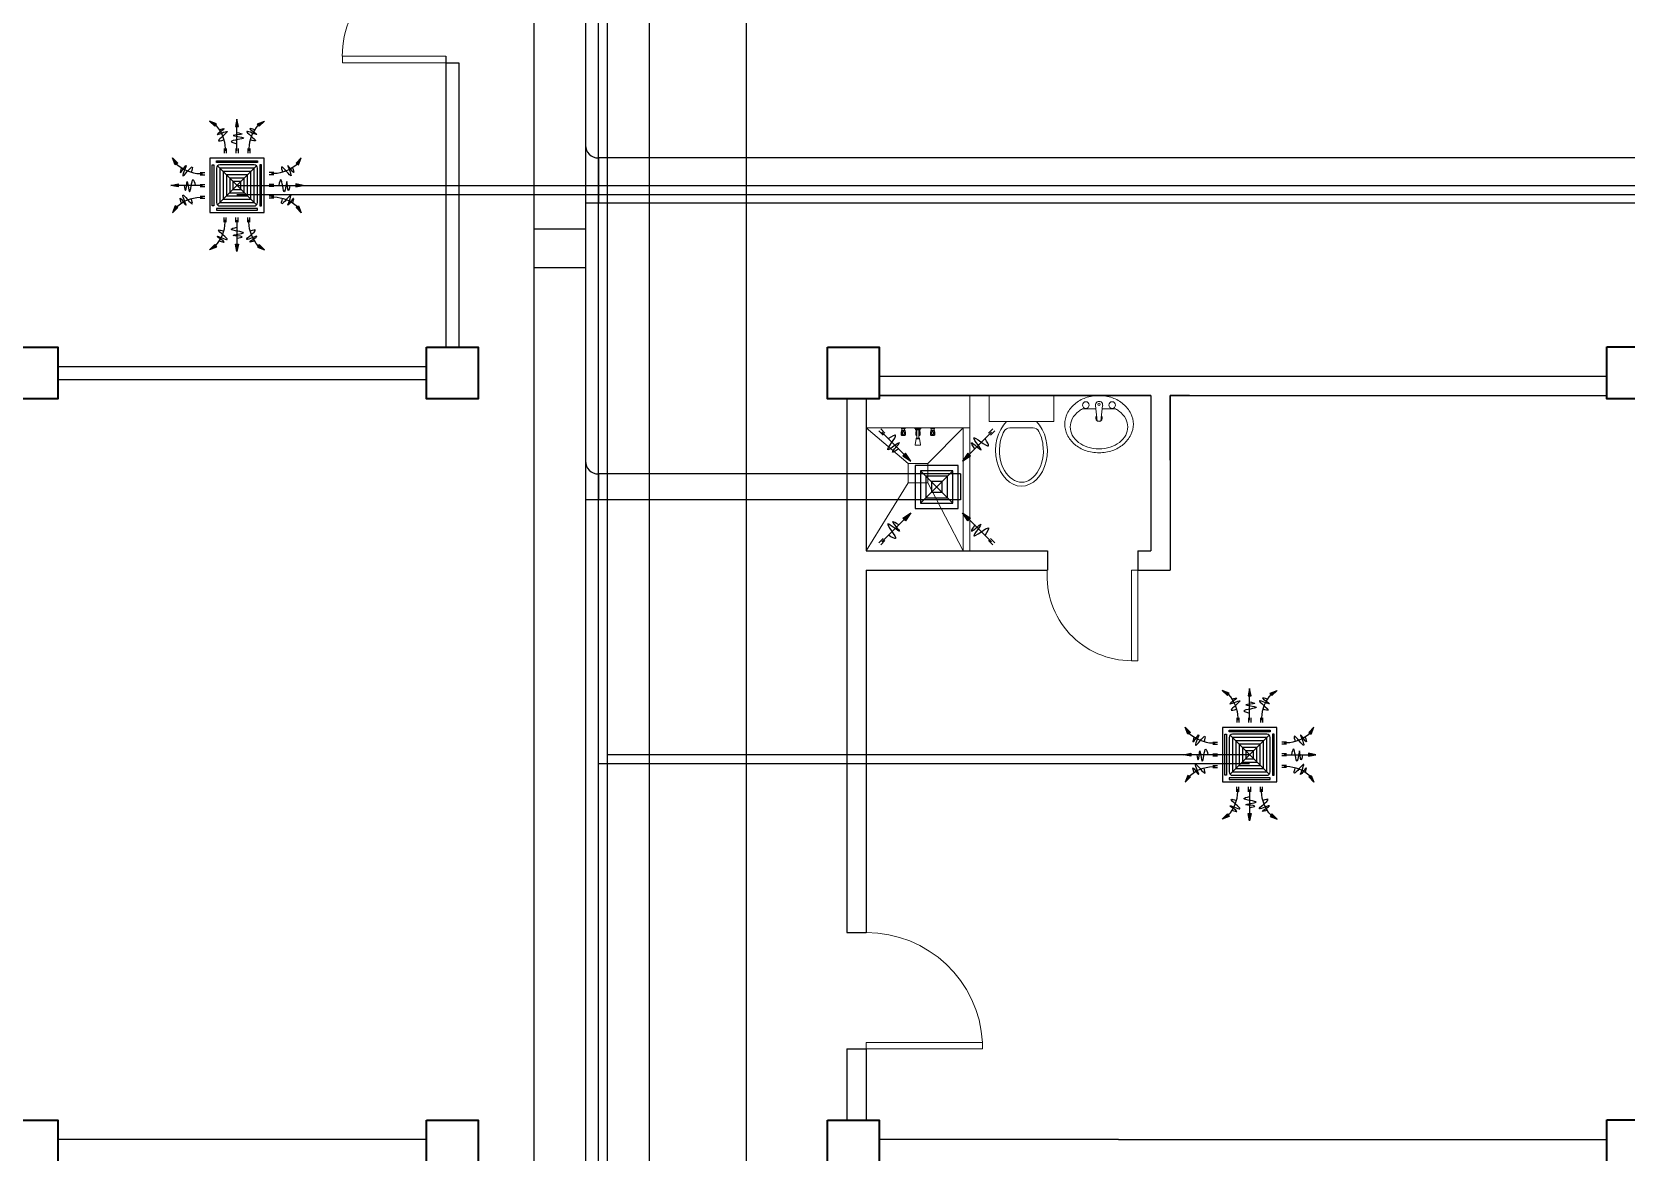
# Model space of a CAD drawing. Header units: millimetres. Extents: x 103 to 228, y 86 to 129.
# Drawn here: x 116.95 to 129.27, y 109.16 to 117.82 of the extents above; entities that cross this region are included whole.
import ezdxf

# ---------------------------------------------------------------- set-up
doc = ezdxf.new("R2010")
doc.units = ezdxf.units.MM
for name, color, linetype in [('ahu line', 150, 'Continuous'), ('AIR', 7, 'Continuous'), ('AIR-00', 8, 'Continuous'), ('AIR-01', 105, 'Continuous'), ('AIR-02', 2, 'Continuous'), ('AIR-03', 30, 'Continuous'), ('AIR-04', 40, 'Continuous'), ('exhaust', 130, 'Continuous'), ('fcu line', 3, 'Continuous'), ('fcu return', 240, 'Continuous')]:
    doc.layers.add(name, color=color, linetype=linetype)

# ---------------------------------------------------------------- blocks, each defined once
blk = doc.blocks.new('FCU-13000P (CASSETTE SPLIT)')
at = {"layer": 'AIR-00', "ltscale": 3}
for p, q in [((0, 0.523), (0, 1)), ((-0.193, 0.558), (-0.193, 0.487)), ((-0.162, 0.558), (-0.162, 0.487)), ((-0.016, 0.558), (-0.016, 0.487)), ((0.016, 0.558), (0.016, 0.487)), ((0.162, 0.558), (0.162, 0.487)), ((0.193, 0.558), (0.193, 0.487)), ((-0.523, 0), (-1, 0)), ((-0.558, 0.193), (-0.487, 0.193)), ((-0.558, 0.162), (-0.487, 0.162)), ((-0.558, 0.016), (-0.487, 0.016)), ((0.558, 0.193), (0.487, 0.193)), ((0.558, 0.162), (0.487, 0.162)), ((0.558, 0.016), (0.487, 0.016)), ((0.523, 0), (1, 0)), ((-0.558, -0.016), (-0.487, -0.016)), ((-0.558, -0.162), (-0.487, -0.162)), ((-0.558, -0.193), (-0.487, -0.193)), ((0.558, -0.016), (0.487, -0.016)), ((0.558, -0.162), (0.487, -0.162)), ((0.558, -0.193), (0.487, -0.193)), ((-0.193, -0.558), (-0.193, -0.487)), ((-0.162, -0.558), (-0.162, -0.487)), ((-0.016, -0.558), (-0.016, -0.487)), ((0, -0.523), (0, -1)), ((0.016, -0.558), (0.016, -0.487)), ((0.162, -0.558), (0.162, -0.487)), ((0.193, -0.558), (0.193, -0.487))]:
    blk.add_line(p, q, dxfattribs=at)
at = {"layer": 'AIR-00'}
for p, q in [((0.295, -0.295), (-0.295, 0.295)), ((0.295, 0.295), (-0.295, -0.295))]:
    blk.add_line(p, q, dxfattribs=at)
at = {"layer": 'AIR-00', "ltscale": 3}
for points in [[(-0.335, 0.895), (-0.311, 0.932), (-0.416, 0.973)], [(-0.022, 0.89), (0.022, 0.89), (0, 1)], [(0.335, 0.895), (0.311, 0.932), (0.416, 0.973)], [(-0.895, 0.335), (-0.932, 0.311), (-0.973, 0.416)], [(0.895, 0.335), (0.932, 0.311), (0.973, 0.416)], [(-0.89, 0.022), (-0.89, -0.022), (-1, 0)], [(0.89, 0.022), (0.89, -0.022), (1, 0)], [(-0.895, -0.335), (-0.932, -0.311), (-0.973, -0.416)], [(0.895, -0.335), (0.932, -0.311), (0.973, -0.416)], [(-0.335, -0.895), (-0.311, -0.932), (-0.416, -0.973)], [(-0.022, -0.89), (0.022, -0.89), (0, -1)], [(0.335, -0.895), (0.311, -0.932), (0.416, -0.973)]]:
    blk.add_lwpolyline(points, close=True, dxfattribs=at)
at = {"layer": 'AIR-00'}
for points in [[(-0.323, 0.914, -0.171809), (-0.178, 0.558), (-0.178, 0.522)], [(0.323, 0.914, 0.171809), (0.178, 0.558), (0.178, 0.522)], [(-0.914, 0.323, 0.171809), (-0.558, 0.178), (-0.522, 0.178)], [(0.914, 0.323, -0.171809), (0.558, 0.178), (0.522, 0.178)], [(-0.914, -0.323, -0.171809), (-0.558, -0.178), (-0.522, -0.178)], [(0.914, -0.323, 0.171809), (0.558, -0.178), (0.522, -0.178)], [(-0.323, -0.914, 0.171809), (-0.178, -0.558), (-0.178, -0.522)], [(0.323, -0.914, -0.171809), (0.178, -0.558), (0.178, -0.522)]]:
    blk.add_lwpolyline(points, format="xyb", dxfattribs=at)
for points in [[(-0.26, -0.26), (0.26, -0.26), (0.26, 0.26), (-0.26, 0.26)], [(-0.21, -0.21), (0.21, -0.21), (0.21, 0.21), (-0.21, 0.21)], [(-0.16, -0.16), (0.16, -0.16), (0.16, 0.16), (-0.16, 0.16)], [(-0.11, -0.11), (0.11, -0.11), (0.11, 0.11), (-0.11, 0.11)], [(-0.06, -0.06), (0.06, -0.06), (0.06, 0.06), (-0.06, 0.06)]]:
    blk.add_lwpolyline(points, close=True, dxfattribs=at)
at = {"layer": 'AIR-00', "ltscale": 3}
for points in [[(-0.268, 0.84), (-0.231, 0.852), (-0.134, 0.882), (-0.422, 0.704), (0.005, 0.903), (-0.358, 0.645), (-0.239, 0.678), (-0.199, 0.69)], [(0.268, 0.84), (0.231, 0.852), (0.134, 0.882), (0.422, 0.704), (-0.005, 0.903), (0.358, 0.645), (0.239, 0.678), (0.199, 0.69)], [(-0.84, 0.268), (-0.852, 0.231), (-0.882, 0.134), (-0.704, 0.422), (-0.903, -0.005), (-0.645, 0.358), (-0.678, 0.239), (-0.69, 0.199)], [(0.84, 0.268), (0.852, 0.231), (0.882, 0.134), (0.704, 0.422), (0.903, -0.005), (0.645, 0.358), (0.678, 0.239), (0.69, 0.199)], [(-0.84, -0.268), (-0.852, -0.231), (-0.882, -0.134), (-0.704, -0.422), (-0.903, 0.005), (-0.645, -0.358), (-0.678, -0.239), (-0.69, -0.199)], [(0.84, -0.268), (0.852, -0.231), (0.882, -0.134), (0.704, -0.422), (0.903, 0.005), (0.645, -0.358), (0.678, -0.239), (0.69, -0.199)], [(-0.268, -0.84), (-0.231, -0.852), (-0.134, -0.882), (-0.422, -0.704), (0.005, -0.903), (-0.358, -0.645), (-0.239, -0.678), (-0.199, -0.69)], [(0.268, -0.84), (0.231, -0.852), (0.134, -0.882), (0.422, -0.704), (-0.005, -0.903), (0.358, -0.645), (0.239, -0.678), (0.199, -0.69)]]:
    blk.add_open_spline(points, degree=3, knots=[0.0032834, 0.0032834, 0.0032834, 0.0032834, 0.0712567, 0.1924075, 0.3347111, 0.5062145, 0.5813292, 0.5813292, 0.5813292, 0.5813292], dxfattribs=at)
for points in [[(0, 0.8), (0.077, 0.776), (-0.058, 0.755), (0.098, 0.718), (-0.087, 0.663), (0, 0.631)], [(-0.8, 0), (-0.776, -0.077), (-0.755, 0.058), (-0.718, -0.098), (-0.663, 0.087), (-0.631, 0)], [(0.8, 0), (0.776, -0.077), (0.755, 0.058), (0.718, -0.098), (0.663, 0.087), (0.631, 0)], [(0, -0.8), (0.077, -0.776), (-0.058, -0.755), (0.098, -0.718), (-0.087, -0.663), (0, -0.631)]]:
    blk.add_spline(points, degree=3, dxfattribs=at)
for points in [[(-0.416, 0.973), (-0.335, 0.895), (-0.311, 0.932)], [(0, 1), (-0.022, 0.89), (0.022, 0.89)], [(0.416, 0.973), (0.335, 0.895), (0.311, 0.932)], [(-0.973, 0.416), (-0.895, 0.335), (-0.932, 0.311)], [(0.973, 0.416), (0.895, 0.335), (0.932, 0.311)], [(-1, 0), (-0.89, 0.022), (-0.89, -0.022)], [(1, 0), (0.89, 0.022), (0.89, -0.022)], [(-0.973, -0.416), (-0.895, -0.335), (-0.932, -0.311)], [(0.973, -0.416), (0.895, -0.335), (0.932, -0.311)], [(-0.416, -0.973), (-0.335, -0.895), (-0.311, -0.932)], [(0, -1), (-0.022, -0.89), (0.022, -0.89)], [(0.416, -0.973), (0.335, -0.895), (0.311, -0.932)]]:
    blk.add_solid(points, dxfattribs=at)
at = {"layer": 'AIR-01'}
for points in [[(-0.373, 0.31), (-0.348, 0.31), (-0.348, -0.31), (-0.373, -0.31)], [(-0.31, 0.372), (0.31, 0.372), (0.31, 0.348), (-0.31, 0.348)], [(0.372, 0.31), (0.348, 0.31), (0.348, -0.31), (0.372, -0.31)], [(-0.31, -0.373), (0.31, -0.373), (0.31, -0.348), (-0.31, -0.348)]]:
    blk.add_lwpolyline(points, close=True, dxfattribs=at)
at = {"layer": 'AIR-02'}
blk.add_lwpolyline([(-0.26, -0.31), (0.26, -0.31, 0.414214), (0.31, -0.26), (0.31, 0.26, 0.414214), (0.26, 0.31), (-0.26, 0.31, 0.414214), (-0.31, 0.26), (-0.31, -0.26, 0.414214)], format="xyb", close=True, dxfattribs=at)
at = {"layer": 'AIR-04'}
blk.add_lwpolyline([(-0.41, -0.41), (0.41, -0.41), (0.41, 0.41), (-0.41, 0.41)], close=True, dxfattribs=at)
blk = doc.blocks.new('GRILL-C-IN')
at = {"layer": 'AIR-00', "ltscale": 3}
for p, q in [((-0.623, 0.601), (-0.674, 0.651)), ((-0.601, 0.623), (-0.651, 0.674)), ((-0.637, 0.637), (-0.3, 0.3)), ((0.637, 0.637), (0.3, 0.3)), ((0.601, 0.623), (0.651, 0.674)), ((0.623, 0.601), (0.674, 0.651)), ((-0.637, -0.637), (-0.3, -0.3)), ((0.637, -0.637), (0.3, -0.3)), ((-0.623, -0.601), (-0.674, -0.651)), ((-0.601, -0.623), (-0.651, -0.674)), ((0.601, -0.623), (0.651, -0.674)), ((0.623, -0.601), (0.674, -0.651))]:
    blk.add_line(p, q, dxfattribs=at)
at = {"layer": 'AIR-00', "color": 50}
for p, q in [((-0.188, 0.187), (0.187, -0.188)), ((0.187, 0.187), (-0.188, -0.188))]:
    blk.add_line(p, q, dxfattribs=at)
at = {"layer": 'AIR-00', "ltscale": 3}
for points in [[(-0.362, 0.393), (-0.393, 0.362), (-0.3, 0.3)], [(0.393, 0.362), (0.362, 0.393), (0.3, 0.3)], [(-0.362, -0.393), (-0.393, -0.362), (-0.3, -0.3)], [(0.393, -0.362), (0.362, -0.393), (0.3, -0.3)]]:
    blk.add_lwpolyline(points, close=True, dxfattribs=at)
at = {"layer": 'AIR-00', "color": 50}
for points in [[(-0.188, -0.188), (0.187, -0.188), (0.187, 0.187), (-0.188, 0.187)], [(-0.125, -0.125), (0.125, -0.125), (0.125, 0.125), (-0.125, 0.125)], [(-0.062, -0.062), (0.062, -0.062), (0.062, 0.062), (-0.062, 0.062)]]:
    blk.add_lwpolyline(points, close=True, dxfattribs=at)
at = {"layer": 'AIR-00', "ltscale": 3}
for points in [[(-0.441, 0.441), (-0.512, 0.404), (-0.432, 0.514), (-0.568, 0.43), (-0.477, 0.6), (-0.561, 0.561)], [(0.441, 0.441), (0.404, 0.512), (0.514, 0.432), (0.43, 0.568), (0.6, 0.477), (0.561, 0.561)], [(-0.441, -0.441), (-0.512, -0.404), (-0.432, -0.514), (-0.568, -0.43), (-0.477, -0.6), (-0.561, -0.561)], [(0.441, -0.441), (0.404, -0.512), (0.514, -0.432), (0.43, -0.568), (0.6, -0.477), (0.561, -0.561)]]:
    blk.add_spline(points, degree=3, dxfattribs=at)
for points in [[(-0.3, 0.3), (-0.362, 0.393), (-0.393, 0.362)], [(0.3, 0.3), (0.393, 0.362), (0.362, 0.393)], [(-0.3, -0.3), (-0.362, -0.393), (-0.393, -0.362)], [(0.3, -0.3), (0.393, -0.362), (0.362, -0.393)]]:
    blk.add_solid(points, dxfattribs=at)
at = {"layer": 'AIR-03', "color": 6}
blk.add_lwpolyline([(-0.25, -0.25), (0.25, -0.25), (0.25, 0.25), (-0.25, 0.25)], close=True, dxfattribs=at)

msp = doc.modelspace()

# ---------------------------------------------------------------- linework, layer by layer
at = {"color": 8, "lineweight": 25}
for p, q in [((120.15, 117.632), (120.15, 115.382)), ((120.15, 117.582), (120.25, 117.582)), ((120.25, 117.582), (120.25, 115.382)), ((117.15, 115.232), (120, 115.232)), ((117.15, 115.132), (120, 115.132)), ((120, 109.257), (117.15, 109.257))]:
    msp.add_line(p, q, dxfattribs=at)
at = {"color": 8, "linetype": 'ByBlock', "lineweight": 25}
for p, q in [((123.5, 115.158), (129.125, 115.158)), ((123.5, 115.008), (125.6, 115.008)), ((125.6, 115.008), (123.5, 115.008)), ((125.6, 115.008), (123.5, 115.008)), ((125.75, 115.008), (129.125, 115.008)), ((125.9, 115.008), (125.75, 115.008)), ((123.25, 114.982), (123.25, 110.857)), ((123.4, 114.982), (123.4, 113.808)), ((123.4, 114.982), (123.4, 113.808)), ((123.4, 114.858), (123.4, 113.808)), ((123.4, 113.658), (123.4, 110.857)), ((123.25, 110.857), (123.4, 110.857)), ((123.25, 109.957), (123.25, 109.757)), ((123.25, 109.957), (123.4, 109.957)), ((123.4, 109.957), (123.4, 109.857)), ((123.4, 109.957), (123.4, 109.407)), ((123.25, 109.757), (123.25, 109.757)), ((123.25, 109.757), (123.25, 109.407)), ((125.35, 109.257), (123.5, 109.257)), ((125.35, 109.257), (129.125, 109.257))]:
    msp.add_line(p, q, dxfattribs=at)
at = {"color": 8, "linetype": 'ByBlock', "lineweight": 9, "ltscale": 0.3}
for p, q in [((124.2, 115.008), (124.2, 113.808)), ((123.725, 114.483), (123.4, 114.758)), ((123.875, 114.483), (124.15, 114.758)), ((124.15, 114.758), (124.15, 113.808)), ((123.725, 114.333), (123.4, 113.808)), ((123.875, 114.333), (124.15, 113.808))]:
    msp.add_line(p, q, dxfattribs=at)
at = {"color": 8, "linetype": 'ByBlock', "lineweight": 9}
for p, q in [((124.2, 114.758), (124.2, 115.008)), ((123.4, 114.758), (124.2, 114.758))]:
    msp.add_line(p, q, dxfattribs=at)
at = {"color": 8, "lineweight": 9}
for p, q in [((124.35, 115.008), (124.35, 114.808)), ((124.85, 115.008), (124.35, 115.008)), ((124.85, 114.808), (124.85, 115.008)), ((125.185, 114.81), (125.172, 114.932)), ((125.214, 114.81), (125.227, 114.932)), ((123.669, 114.758), (123.703, 114.758)), ((123.669, 114.757), (123.669, 114.758)), ((123.669, 114.757), (123.703, 114.757)), ((123.669, 114.757), (123.672, 114.75)), ((123.672, 114.75), (123.7, 114.75)), ((123.675, 114.75), (123.675, 114.739)), ((123.697, 114.75), (123.697, 114.739)), ((123.703, 114.757), (123.7, 114.75)), ((123.703, 114.757), (123.703, 114.758)), ((123.782, 114.752), (123.771, 114.758)), ((123.771, 114.758), (123.828, 114.758)), ((123.817, 114.752), (123.782, 114.752)), ((123.782, 114.743), (123.782, 114.752)), ((123.782, 114.752), (123.817, 114.752)), ((123.828, 114.758), (123.817, 114.752)), ((123.817, 114.752), (123.817, 114.743)), ((123.896, 114.757), (123.896, 114.758)), ((123.896, 114.758), (123.93, 114.758)), ((123.896, 114.757), (123.9, 114.75)), ((123.896, 114.757), (123.93, 114.757)), ((123.9, 114.75), (123.927, 114.75)), ((123.902, 114.75), (123.902, 114.739)), ((123.925, 114.75), (123.925, 114.739)), ((123.93, 114.757), (123.927, 114.75)), ((123.93, 114.757), (123.93, 114.758)), ((124.35, 114.808), (124.85, 114.808)), ((124.509, 114.758), (124.69, 114.758)), ((123.669, 114.725), (123.671, 114.729)), ((123.669, 114.703), (123.669, 114.725)), ((123.669, 114.703), (123.703, 114.703)), ((123.673, 114.701), (123.669, 114.703)), ((123.672, 114.736), (123.673, 114.739)), ((123.672, 114.736), (123.7, 114.736)), ((123.672, 114.731), (123.672, 114.736)), ((123.673, 114.739), (123.699, 114.739)), ((123.673, 114.725), (123.68, 114.725)), ((123.673, 114.712), (123.673, 114.724)), ((123.673, 114.701), (123.699, 114.701)), ((123.673, 114.699), (123.673, 114.701)), ((123.673, 114.699), (123.699, 114.699)), ((123.68, 114.711), (123.68, 114.724)), ((123.699, 114.725), (123.692, 114.725)), ((123.692, 114.711), (123.692, 114.724)), ((123.7, 114.736), (123.699, 114.739)), ((123.699, 114.712), (123.699, 114.724)), ((123.699, 114.701), (123.703, 114.703)), ((123.699, 114.699), (123.699, 114.701)), ((123.7, 114.731), (123.7, 114.736)), ((123.703, 114.725), (123.7, 114.729)), ((123.703, 114.703), (123.703, 114.725)), ((123.787, 114.673), (123.779, 114.631)), ((123.819, 114.626), (123.78, 114.626)), ((123.817, 114.743), (123.782, 114.743)), ((123.783, 114.725), (123.785, 114.729)), ((123.783, 114.703), (123.783, 114.725)), ((123.783, 114.703), (123.792, 114.703)), ((123.786, 114.701), (123.783, 114.703)), ((123.786, 114.739), (123.792, 114.739)), ((123.786, 114.736), (123.786, 114.739)), ((123.786, 114.736), (123.792, 114.736)), ((123.786, 114.731), (123.786, 114.736)), ((123.786, 114.725), (123.792, 114.725)), ((123.786, 114.712), (123.786, 114.724)), ((123.786, 114.701), (123.792, 114.701)), ((123.786, 114.699), (123.786, 114.701)), ((123.786, 114.699), (123.792, 114.699)), ((123.787, 114.68), (123.787, 114.673)), ((123.812, 114.68), (123.787, 114.68)), ((123.787, 114.673), (123.812, 114.673)), ((123.787, 114.673), (123.812, 114.673)), ((123.788, 114.743), (123.788, 114.739)), ((123.792, 114.68), (123.792, 114.743)), ((123.792, 114.743), (123.807, 114.743)), ((123.807, 114.743), (123.807, 114.68)), ((123.807, 114.739), (123.813, 114.739)), ((123.807, 114.736), (123.814, 114.736)), ((123.813, 114.725), (123.807, 114.725)), ((123.807, 114.703), (123.816, 114.703)), ((123.807, 114.701), (123.813, 114.701)), ((123.807, 114.699), (123.813, 114.699)), ((123.811, 114.743), (123.811, 114.739)), ((123.812, 114.673), (123.812, 114.68)), ((123.812, 114.673), (123.82, 114.631)), ((123.814, 114.736), (123.813, 114.739)), ((123.813, 114.712), (123.813, 114.724)), ((123.813, 114.701), (123.816, 114.703)), ((123.813, 114.699), (123.813, 114.701)), ((123.814, 114.731), (123.814, 114.736)), ((123.816, 114.725), (123.814, 114.729)), ((123.816, 114.703), (123.816, 114.725)), ((123.896, 114.725), (123.899, 114.729)), ((123.896, 114.703), (123.896, 114.725)), ((123.9, 114.701), (123.896, 114.703)), ((123.896, 114.703), (123.93, 114.703)), ((123.899, 114.736), (123.9, 114.739)), ((123.899, 114.731), (123.899, 114.736)), ((123.899, 114.736), (123.927, 114.736)), ((123.9, 114.739), (123.926, 114.739)), ((123.9, 114.725), (123.907, 114.725)), ((123.9, 114.712), (123.9, 114.724)), ((123.9, 114.699), (123.9, 114.701)), ((123.9, 114.701), (123.926, 114.701)), ((123.9, 114.699), (123.926, 114.699)), ((123.907, 114.711), (123.907, 114.724)), ((123.926, 114.725), (123.919, 114.725)), ((123.919, 114.711), (123.919, 114.724)), ((123.927, 114.736), (123.926, 114.739)), ((123.926, 114.712), (123.926, 114.724)), ((123.926, 114.701), (123.93, 114.703)), ((123.926, 114.699), (123.926, 114.701)), ((123.927, 114.731), (123.927, 114.736)), ((123.93, 114.725), (123.928, 114.729)), ((123.93, 114.703), (123.93, 114.725))]:
    msp.add_line(p, q, dxfattribs=at)
at = {"color": 8, "linetype": 'ByBlock', "lineweight": 25, "ltscale": 0.3}
for p, q in [((125.6, 115.008), (125.6, 113.808)), ((125.75, 115.008), (125.75, 113.658)), ((123.4, 113.808), (124.8, 113.808)), ((124.8, 113.808), (124.8, 113.658)), ((125.5, 113.808), (125.6, 113.808)), ((125.5, 113.808), (125.5, 113.658)), ((123.4, 113.658), (124.8, 113.658)), ((125.5, 113.658), (125.75, 113.658))]:
    msp.add_line(p, q, dxfattribs=at)
at = {"color": 8, "linetype": 'ByBlock', "lineweight": 13}
for p, q in [((124.3, 110.007), (123.4, 110.007)), ((123.4, 110.007), (123.4, 109.957)), ((123.4, 109.957), (124.3, 109.957)), ((124.3, 109.957), (124.3, 110.007))]:
    msp.add_line(p, q, dxfattribs=at)
at = {"color": 8, "lineweight": 13, "ltscale": 0.03}
for points in [[(120.15, 117.632), (120.15, 117.582), (119.35, 117.582), (119.35, 117.632)], [(125.5, 113.658), (125.45, 113.658), (125.45, 112.958), (125.5, 112.958)]]:
    msp.add_lwpolyline(points, close=True, dxfattribs=at)
at = {"color": 8, "lineweight": 35}
for points in [[(116.75, 115.382), (117.15, 115.382), (117.15, 114.982), (116.75, 114.982)], [(120, 115.382), (120.4, 115.382), (120.4, 114.982), (120, 114.982)], [(116.75, 109.407), (117.15, 109.407), (117.15, 109.007), (116.75, 109.007)], [(120, 109.407), (120.4, 109.407), (120.4, 109.007), (120, 109.007)]]:
    msp.add_lwpolyline(points, close=True, dxfattribs=at)
at = {"color": 8, "linetype": 'ByBlock', "lineweight": 35}
for points in [[(123.1, 115.382), (123.5, 115.382), (123.5, 114.982), (123.1, 114.982)], [(129.125, 115.384), (129.525, 115.384), (129.525, 114.984), (129.125, 114.984)], [(123.1, 109.407), (123.5, 109.407), (123.5, 109.007), (123.1, 109.007)], [(129.125, 109.409), (129.525, 109.409), (129.525, 109.009), (129.125, 109.009)]]:
    msp.add_lwpolyline(points, close=True, dxfattribs=at)
at = {"color": 8, "lineweight": 9}
msp.add_lwpolyline([(124.935, 114.787, 0.11576), (124.954, 114.705, 0.104047), (125.012, 114.631, 0.090875), (125.096, 114.583, 0.083344), (125.2, 114.566, 0.083344), (125.303, 114.583, 0.090875), (125.387, 114.631, 0.104047), (125.445, 114.705, 0.11576), (125.465, 114.787, 0.11576), (125.445, 114.869, 0.104047), (125.387, 114.943, 0.090875), (125.303, 114.991, 0.083344), (125.2, 115.008, 0.083344), (125.096, 114.991, 0.090875), (125.012, 114.943, 0.104047), (124.954, 114.869, 0.11576)], format="xyb", close=True, dxfattribs=at)
at = {"color": 8, "linetype": 'ByBlock', "lineweight": 25}
msp.add_lwpolyline([(125.75, 114.508), (125.75, 115.008)], dxfattribs=at)
at = {"color": 8, "lineweight": 9}
for points in [[(124.977, 114.766, 0.124838), (124.993, 114.703, 0.105788), (125.042, 114.646, 0.086697), (125.112, 114.61, 0.076776), (125.2, 114.596, 0.076776), (125.287, 114.61, 0.086697), (125.357, 114.646, 0.105788), (125.406, 114.703, 0.124838), (125.422, 114.766, 0.124838), (125.406, 114.829, 0.105788), (125.357, 114.886, 0.040067), (125.326, 114.906), (125.224, 114.906, 0.040067)], [(125.175, 114.906), (125.073, 114.906, 0.040067), (125.042, 114.886, 0.105788), (124.993, 114.829, 0.124838), (124.977, 114.766, 0.124838)]]:
    msp.add_lwpolyline(points, format="xyb", dxfattribs=at)
at = {"color": 8, "linetype": 'ByBlock', "lineweight": 9, "ltscale": 0.3}
msp.add_lwpolyline([(124.15, 114.758), (124.15, 113.808), (124.2, 113.808), (124.2, 114.758), (124.2, 114.758)], dxfattribs=at)
at = {"color": 8, "linetype": 'ByBlock', "lineweight": 9, "ltscale": 0.03}
msp.add_lwpolyline([(123.875, 114.483), (123.725, 114.483), (123.725, 114.333), (123.875, 114.333)], close=True, dxfattribs=at)
at = {"color": 8, "lineweight": 9}
for centre, radius in [((125.098, 114.935), 0.0255), ((125.2, 114.941), 0.0095), ((125.301, 114.935), 0.0255)]:
    msp.add_circle(centre, radius, dxfattribs=at)
at = {"color": 8, "lineweight": 13, "ltscale": 0.03}
for centre, radius, start, end in [((120.101, 117.632), 0.752, 86.3048, 180), ((125.45, 113.61), 0.652, 175.7578, 270)]:
    msp.add_arc(centre, radius, start, end, dxfattribs=at)
at = {"color": 8, "lineweight": 9}
for centre, radius, start, end in [((125.2, 114.935), 0.028, 353.7545, 186.2455), ((124.509, 114.708), 0.05, 90, 151.8499), ((124.69, 114.708), 0.05, 28.0084, 90), ((125.2, 114.833), 0.025, 138.7978, 233.6932), ((125.2, 114.904), 0.0948, 261.2026, 278.7974), ((125.2, 114.833), 0.025, 251.3793, 288.6207), ((125.2, 114.833), 0.025, 306.3068, 41.2022)]:
    msp.add_arc(centre, radius, start, end, dxfattribs=at)
at = {"color": 8, "linetype": 'ByBlock', "lineweight": 13}
msp.add_arc((123.4, 109.957), 0.9, 3.1847, 90, dxfattribs=at)
at = {"color": 8, "lineweight": 9}
for centre, major_axis, ratio, start_param, end_param in [((124.6, 114.583), (0, 0.275), 0.727273, 0.612555, 5.670631), ((123.66, 114.712), (-0.00896, 0.00896), 1, 3.15309, 3.864175), ((123.668, 114.731), (0.00268, 0.00268), 1, 5.003733, 5.497675), ((123.658, 114.718), (0.0118, 0.0118), 1, 6.018417, 6.150642), ((123.669, 114.724), (0.00268, 0.00268), 1, 5.497675, 6.125314), ((123.684, 114.724), (-0.00268, 0.00268), 1, 0.157647, 0.785286), ((123.69, 114.712), (-0.00738, 0.00738), 1, 0.858879, 1.643677), ((123.691, 114.718), (0.00887, 0.00887), 1, 1.36743, 1.728443), ((123.686, 114.707), (-0.00268, 0.00268), 1, 1.643677, 3.068487), ((123.686, 114.726), (-0.00268, 0.00268), 1, -1.367654, -0.203367), ((123.681, 114.718), (0.00887, 0.00887), 1, 6.125314, 6.486327), ((123.682, 114.712), (0.00738, 0.00738), 1, 4.639283, 5.424081), ((123.688, 114.724), (-0.00268, 0.00268), 1, 3.926878, 4.554518), ((123.703, 114.724), (0.00268, 0.00268), 1, 1.728443, 2.356082), ((123.712, 114.712), (0.00896, 0.00896), 1, 2.418785, 3.129871), ((123.704, 114.731), (0.00268, 0.00268), 1, 2.356082, 2.850023), ((123.714, 114.718), (-0.0118, 0.0118), 1, 0.132318, 0.264544), ((123.774, 114.712), (0.00896, 0.00896), 1, 4.723886, 5.434971), ((123.782, 114.731), (-0.00268, 0.00268), 1, 3.432937, 3.926878), ((123.771, 114.718), (0.0118, 0.0118), 1, 6.018417, 6.150642), ((123.783, 114.724), (-0.00268, 0.00268), 1, 3.926878, 4.554518), ((123.828, 114.718), (0.0118, 0.0118), 1, 1.703115, 1.83534), ((123.816, 114.724), (-0.00268, 0.00268), 1, 0.157647, 0.785286), ((123.825, 114.712), (-0.00896, 0.00896), 1, 0.847989, 1.559075), ((123.817, 114.731), (-0.00268, 0.00268), 1, 0.785286, 1.279227), ((123.817, 114.629), (-0.00268, 0.00268), 1, 2.924915, 4.294977), ((123.887, 114.712), (-0.00896, 0.00896), 1, 3.15309, 3.864175), ((123.885, 114.718), (-0.0118, 0.0118), 1, 4.44762, 4.579846), ((123.895, 114.731), (0.00268, 0.00268), 1, 5.003733, 5.497675), ((123.896, 114.724), (0.00268, 0.00268), 1, 5.497675, 6.125314), ((123.911, 114.724), (-0.00268, 0.00268), 1, 0.157647, 0.785286), ((123.918, 114.712), (-0.00738, 0.00738), 1, 0.858879, 1.643677), ((123.918, 114.718), (0.00887, 0.00887), 1, 1.36743, 1.728443), ((123.913, 114.726), (-0.00268, 0.00268), 1, -1.367654, -0.203367), ((123.913, 114.707), (-0.00268, 0.00268), 1, 1.643677, 3.068487), ((123.908, 114.718), (0.00887, 0.00887), 1, 6.125314, 6.486327), ((123.909, 114.712), (0.00738, 0.00738), 1, 4.639283, 5.424081), ((123.915, 114.724), (-0.00268, 0.00268), 1, 3.926878, 4.554518), ((123.93, 114.724), (0.00268, 0.00268), 1, 1.728443, 2.356082), ((123.939, 114.712), (0.00896, 0.00896), 1, 2.418785, 3.129871), ((123.931, 114.731), (0.00268, 0.00268), 1, 2.356082, 2.850023), ((123.941, 114.718), (0.0118, 0.0118), 1, 1.703115, 1.83534)]:
    msp.add_ellipse(centre, major_axis=major_axis, ratio=ratio, start_param=start_param, end_param=end_param, dxfattribs=at)
at = {"color": 8, "lineweight": 9, "extrusion": (4.99074e-41, -2.88216e-41, -1)}
msp.add_ellipse((123.782, 114.629), major_axis=(-0.00268, 0.00268), ratio=1, start_param=4.495936, end_param=5.865998, dxfattribs=at)
at = {"color": 8, "lineweight": 9}
msp.add_open_spline([(124.465, 114.732), (124.456, 114.715), (124.449, 114.697), (124.422, 114.606), (124.427, 114.519), (124.485, 114.387), (124.535, 114.346), (124.633, 114.332), (124.685, 114.358), (124.759, 114.469), (124.777, 114.553), (124.761, 114.667), (124.75, 114.702), (124.734, 114.731)], degree=3, knots=[0.937253, 0.937253, 0.937253, 0.937253, 1.185372, 1.185372, 2.113864, 2.113864, 3.042356, 3.042356, 3.970847, 3.970847, 4.899339, 4.899339, 5.346062, 5.346062, 5.346062, 5.346062], dxfattribs=at)
at = {"layer": 'ahu line', "linetype": 'Continuous'}
for p, q in [((121.725, 96.034), (121.725, 125.357)), ((122.475, 96.034), (122.475, 125.357))]:
    msp.add_line(p, q, dxfattribs=at)
at = {"layer": 'exhaust'}
for p, q in [((120.829, 126.204), (120.829, 87.015)), ((121.229, 119.887), (121.229, 97.169)), ((130.404, 116.845), (121.329, 116.845)), ((121.329, 116.845), (121.329, 116.495)), ((144.394, 116.495), (121.229, 116.495)), ((121.229, 116.295), (120.829, 116.295)), ((121.229, 115.995), (120.829, 115.995)), ((124.129, 114.402), (121.329, 114.402)), ((121.329, 114.402), (121.329, 114.202)), ((124.129, 114.402), (124.129, 114.202)), ((124.129, 114.202), (121.229, 114.202))]:
    msp.add_line(p, q, dxfattribs=at)
for centre in [(121.329, 116.945), (121.329, 114.502)]:
    msp.add_arc(centre, 0.1, 180, 270, dxfattribs=at)
at = {"layer": 'fcu line', "linetype": 'Continuous'}
for p, q in [((121.4, 87.835), (121.4, 125.835)), ((118.535, 116.633), (141.865, 116.633)), ((126.364, 112.231), (121.4, 112.231))]:
    msp.add_line(p, q, dxfattribs=at)
at = {"layer": 'fcu return', "linetype": 'Continuous'}
for p, q in [((121.33, 87.905), (121.33, 125.765)), ((118.535, 116.563), (141.935, 116.563)), ((126.364, 112.161), (121.33, 112.161))]:
    msp.add_line(p, q, dxfattribs=at)

# ---------------------------------------------------------------- block references
at = {"layer": 'AIR'}
for name, p, xscale, yscale, zscale in [('FCU-13000P (CASSETTE SPLIT)', (118.535, 116.633), 0.5113536813550488, 0.5113536813550488, 0.5113536813550488), ('GRILL-C-IN', (123.945, 114.302), 0.6658363358532475, 0.6658363358532475, 0.6658363358532475), ('FCU-13000P (CASSETTE SPLIT)', (126.364, 112.231), 0.5113536813550488, 0.5113536813550488, 0.5113536813550488)]:
    msp.add_blockref(name, p, dxfattribs=dict(at, xscale=xscale, yscale=yscale, zscale=zscale))

doc.saveas('drawing.dxf')
